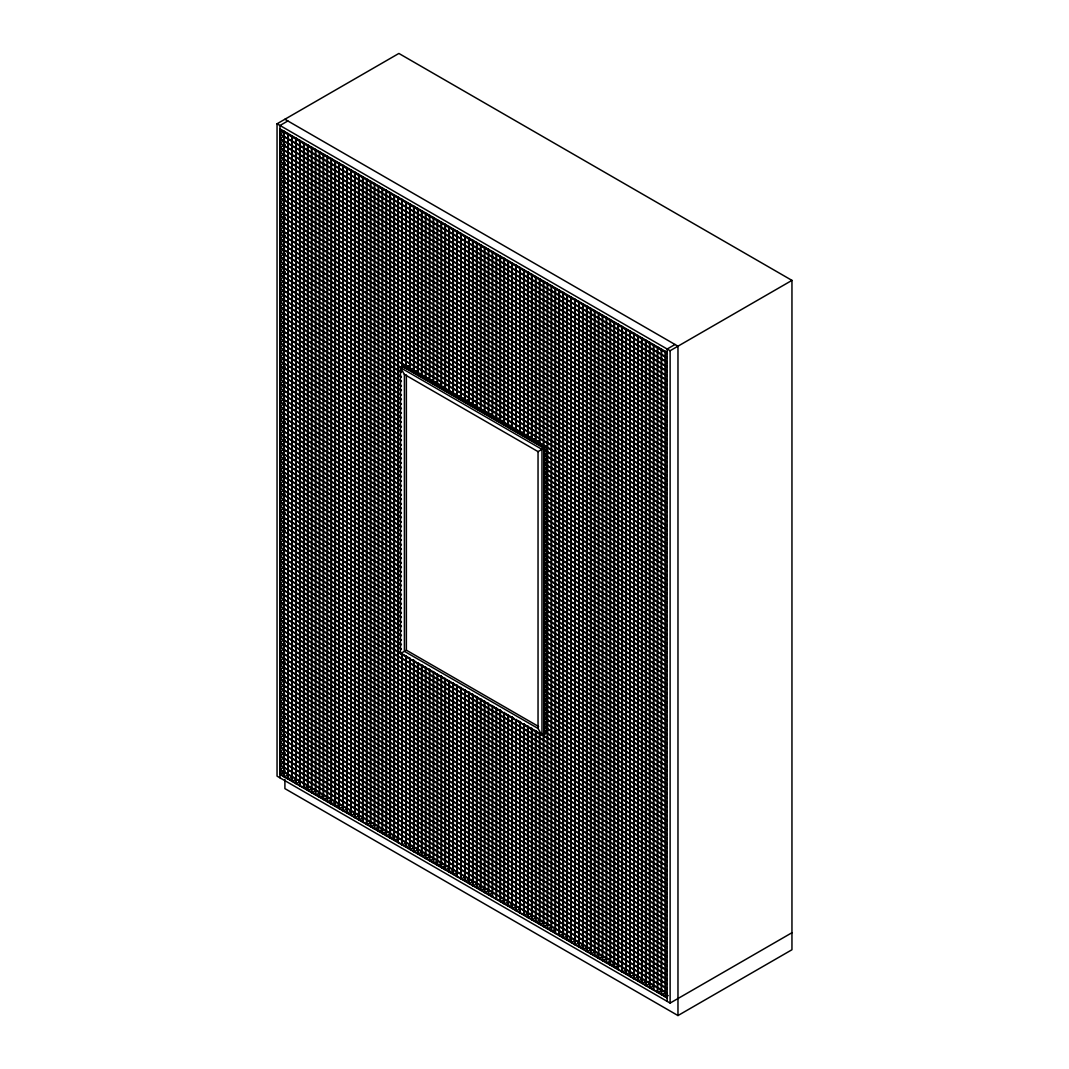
<?xml version="1.0" encoding="UTF-8"?>
<svg xmlns="http://www.w3.org/2000/svg" width="1069" height="1069" viewBox="0 0 1069 1069"><rect width="100%" height="100%" fill="white"/><g stroke="black" fill="none" stroke-linecap="round" stroke-linejoin="round"><path stroke-width="1.5" d="M791.955 932.729L670.116 1003.069L277.045 776.134L277.045 123.79L398.884 53.45L791.955 280.385L791.955 949.74L677.973 1015.55L284.902 788.615L284.902 779.328M287.855 120.957L279.998 125.501L279.998 777.831M283.926 131.741L279.998 134.013L667.163 357.54M283.926 136.284L279.998 138.542L667.163 362.084M283.926 140.814L279.998 143.086L667.163 366.614M285.236 144.596L279.998 147.629L667.163 371.157M283.926 149.901L279.998 152.159L667.163 375.7M283.926 154.43L279.998 156.702L667.163 380.23M283.926 158.974L279.998 161.245L667.163 384.773M285.236 162.755L279.998 165.775L667.163 389.316M283.926 168.047L279.998 170.318L667.163 393.846M283.926 172.59L279.998 174.862L667.163 398.39M283.926 177.133L279.998 179.392L667.163 402.933M285.236 180.915L279.998 183.935L667.163 407.463M283.926 186.206L279.998 188.478L667.163 412.006M283.926 190.75L279.998 193.008L667.163 416.549M283.926 195.28L279.998 197.551L667.163 421.079M285.236 199.061L279.998 202.094L667.163 425.622M283.926 204.366L279.998 206.624L667.163 430.166M283.926 208.896L279.998 211.168L667.163 434.695M283.926 213.439L279.998 215.711L667.163 439.239M285.236 217.221L279.998 220.241L667.163 443.782M283.926 222.512L279.998 224.784L667.163 448.312M283.926 227.056L279.998 229.327L667.163 452.855M283.926 231.599L279.998 233.857L667.163 457.398M285.236 235.38L279.998 238.4L667.163 461.928M282.617 241.42L279.998 242.944L667.163 466.472M283.926 245.215L279.998 247.473L667.163 471.015M283.926 249.745L279.998 252.017L667.163 475.545M285.236 253.527L279.998 256.56L667.163 480.088M282.617 259.58L279.998 261.09L667.163 484.631M283.926 263.362L279.998 265.633L667.163 489.161M283.926 267.905L279.998 270.176L667.163 493.704M285.236 271.686L279.998 274.706L667.163 498.248M282.617 277.74L279.998 279.25L667.163 502.777M283.926 281.521L279.998 283.793L667.163 507.321M283.926 286.064L279.998 288.323L667.163 511.864M283.926 290.594L279.998 292.866L667.163 516.394M282.617 295.886L279.998 297.409L401.383 367.482M283.926 299.681L279.998 301.939L401.383 372.025M283.926 304.211L279.998 306.482L401.383 376.569M283.926 308.754L279.998 311.026L401.383 381.098M282.617 314.045L279.998 315.555L401.383 385.642M283.926 317.827L279.998 320.099L401.383 390.185M283.926 322.37L279.998 324.642L401.383 394.715M283.926 326.9L279.998 329.172L401.383 399.258M282.617 332.205L279.998 333.715L401.383 403.801M283.926 335.987L279.998 338.258L401.383 408.331M283.926 340.517L279.998 342.788L401.383 412.875M283.926 345.06L279.998 347.331L401.383 417.418M282.617 350.351L279.998 351.875L401.383 421.948M283.926 354.133L279.998 356.405L401.383 426.491M283.926 358.676L279.998 360.948L401.383 431.034M283.926 363.219L279.998 365.491L401.383 435.564M285.236 367.001L279.998 370.021L401.383 440.107M283.926 372.293L279.998 374.564L401.383 444.651M283.926 376.836L279.998 379.107L401.383 449.18M283.926 381.366L279.998 383.637L401.383 453.724M285.236 385.161L279.998 388.181L401.383 458.267M283.926 390.452L279.998 392.724L401.383 462.797M283.926 394.982L279.998 397.254L401.383 467.34M283.926 399.525L279.998 401.797L401.383 471.883M285.236 403.307L279.998 406.34L401.383 476.413M283.926 408.599L279.998 410.87L401.383 480.956M283.926 413.142L279.998 415.413L401.383 485.5M283.926 417.685L279.998 419.957L401.383 490.03M285.236 421.467L279.998 424.487L401.383 494.573M283.926 426.758L279.998 429.03L401.383 499.116M283.926 431.301L279.998 433.573L401.383 503.646M405.151 364.93L400.474 367.642L400.474 653.587L541.97 735.285L546.66 732.572M283.926 435.831L279.998 438.103L401.383 508.189M404.403 367.642L407.262 365.986M408.398 366.012L405.779 367.522L405.779 201.52M408.786 366.239L406.167 367.749L406.167 201.747M285.236 439.626L279.998 442.646L401.383 512.732M412.714 368.511L410.095 370.021L410.095 204.019M283.926 444.918L279.998 447.189L401.383 517.262M416.656 370.783L414.024 372.293L414.024 206.29M283.926 449.448L279.998 451.719L401.383 521.806M283.926 453.991L279.998 456.263L401.383 526.349M285.236 457.773L279.998 460.806L401.383 530.879M428.442 377.584L425.823 379.107L425.823 213.092M283.926 463.064L279.998 465.336L401.383 535.422M432.37 379.856L429.751 381.366L429.751 215.363M283.926 467.607L279.998 469.879L401.383 539.965M435.911 381.9L433.292 383.41L433.292 217.408M436.299 382.127L433.68 383.637L433.68 217.635M283.926 472.151L279.998 474.422L401.383 544.495M439.84 384.172L437.221 385.682L437.221 219.679M440.228 384.399L437.609 385.909L437.609 219.907M285.236 475.932L279.998 478.952L401.383 549.038M443.769 386.443L441.15 387.953L441.15 221.938M444.169 386.671L441.55 388.181L441.55 222.165M283.926 481.224L279.998 483.495L401.383 553.582M283.926 485.767L279.998 488.039L401.383 558.112M283.926 490.297L279.998 492.568L401.383 562.655M285.236 494.092L279.998 497.112L401.383 567.198M459.884 395.744L457.265 397.254L457.265 231.251M283.926 499.383L279.998 501.655L401.383 571.728M463.812 398.015L461.193 399.525L461.193 233.523M283.926 503.913L279.998 506.185L401.383 576.271M467.353 400.06L464.734 401.57L464.734 235.554M467.754 400.287L465.122 401.797L465.122 235.781M283.926 508.456L279.998 510.728L401.383 580.814M471.683 402.545L469.064 404.069L469.064 238.053M285.236 512.238L279.998 515.271L401.383 585.344M475.611 404.817L472.992 406.34L472.992 240.325M282.617 518.291L279.998 519.801L401.383 589.888M283.926 522.073L279.998 524.344L401.383 594.431M283.926 526.616L279.998 528.888L401.383 598.961M285.236 530.398L279.998 533.418L401.383 603.504M491.339 413.903L488.707 415.413L488.707 249.398M282.617 536.451L279.998 537.961L401.383 608.047M495.268 416.162L492.649 417.685L492.649 251.669M283.926 540.233L279.998 542.504L401.383 612.577M498.795 418.206L496.176 419.729L496.176 253.714M499.196 418.433L496.577 419.957L496.577 253.941M283.926 544.762L279.998 547.034L401.383 617.12M502.737 420.478L500.105 421.988L500.105 255.985M503.125 420.705L500.506 422.215L500.506 256.213M283.926 549.306L279.998 551.577L401.383 621.664M282.617 554.597L279.998 556.121L401.383 626.193M510.982 425.248L508.363 426.758L508.363 260.756M283.926 558.379L279.998 560.65L401.383 630.737M283.926 562.922L279.998 565.194L401.383 635.28M283.926 567.465L279.998 569.737L401.383 639.81M522.781 432.05L520.162 433.56L520.162 267.557M675.033 344.485L667.163 349.028L667.163 1001.372M282.617 572.757L279.998 574.267L401.383 644.353M277.045 123.79L670.116 350.726L791.955 280.385M526.71 434.321L524.091 435.831L524.091 269.829M283.926 576.538L279.998 578.81L401.383 648.896M530.251 436.366L527.632 437.876L527.632 271.873M530.638 436.593L528.019 438.103L528.019 272.101M283.926 581.082L279.998 583.353L410.015 658.41M534.179 438.637L531.56 440.147L531.56 274.145M534.567 438.865L531.948 440.375L531.948 274.372M283.926 585.612L279.998 587.883L667.163 811.424M538.108 440.909L535.489 442.419L535.489 276.403M538.495 441.136L535.876 442.646L535.876 276.63M282.617 590.916L279.998 592.426L667.163 815.954M283.926 594.698L279.998 596.97L667.163 820.498M546.366 445.666L543.747 447.176L543.747 281.174M538.041 451.612L538.041 728.47L541.97 735.285L541.97 449.341L400.474 367.642L404.403 374.444L538.041 451.612L547.341 446.241M283.926 599.228L279.998 601.5L667.163 825.041M547.341 448.739L544.722 450.249L667.163 520.937M547.341 449.18L544.722 450.704L667.163 521.391M283.926 603.771L279.998 606.043L667.163 829.571M547.341 453.269L544.722 454.779L667.163 525.48M547.341 453.724L544.722 455.234L667.163 525.935M282.617 609.063L279.998 610.586L667.163 834.114M547.341 457.813L544.722 459.323L667.163 530.01M283.926 612.844L279.998 615.116L667.163 838.657M547.341 462.356L544.722 463.866L667.163 534.553M283.926 617.388L279.998 619.659L667.163 843.187M547.341 466.886L544.722 468.396L667.163 539.097M547.341 467.34L544.722 468.85L667.163 539.551M283.926 621.931L279.998 624.202L667.163 847.73M547.341 471.429L544.722 472.939L667.163 543.627M547.341 471.883L544.722 473.393L667.163 544.081M282.617 627.222L279.998 628.732L667.163 852.274M547.341 475.972L544.722 477.482L667.163 548.17M283.926 631.004L279.998 633.276L667.163 856.803M547.341 480.502L544.722 482.012L667.163 552.713M283.926 635.547L279.998 637.819L667.163 861.347M547.341 485.045L544.722 486.555L667.163 557.243M547.341 485.5L544.722 487.01L667.163 557.697M283.926 640.077L279.998 642.349L667.163 865.89M547.341 489.589L544.722 491.099L667.163 561.786M547.341 490.03L544.722 491.553L667.163 562.241M285.236 643.859L279.998 646.892L667.163 870.42M547.341 494.119L544.722 495.628L667.163 566.329M283.926 649.164L279.998 651.435L667.163 874.963M547.341 498.662L544.722 500.172L667.163 570.859M283.926 653.693L279.998 655.965L667.163 879.506M547.341 503.205L544.722 504.715L667.163 575.403M547.341 503.646L544.722 505.169L667.163 575.857M283.926 658.237L279.998 660.508L667.163 884.036M547.341 507.735L544.722 509.245L667.163 579.946M547.341 508.189L544.722 509.699L667.163 580.4M285.236 662.018L279.998 665.052L667.163 888.58M547.341 512.278L544.722 513.788L667.163 584.476M283.926 667.31L279.998 669.582L667.163 893.123M547.341 516.821L544.722 518.331L667.163 589.019M283.926 671.853L279.998 674.125L667.163 897.653M547.341 521.351L544.722 522.861L667.163 593.562M547.341 521.806L544.722 523.316L667.163 594.017M283.926 676.396L279.998 678.668L667.163 902.196M547.341 525.895L544.722 527.405L667.163 598.092M547.341 526.349L544.722 527.859L667.163 598.546M285.236 680.178L279.998 683.198L667.163 906.739M547.341 530.424L544.722 531.948L667.163 602.635M283.926 685.47L279.998 687.741L667.163 911.269M547.341 534.968L544.722 536.478L667.163 607.179M283.926 690.013L279.998 692.284L667.163 915.812M547.341 539.511L544.722 541.021L667.163 611.709M547.341 539.965L544.722 541.475L667.163 612.163M283.926 694.543L279.998 696.814L667.163 920.356M547.341 544.041L544.722 545.564L667.163 616.252M547.341 544.495L544.722 546.018L667.163 616.706M285.236 698.324L279.998 701.358L667.163 924.885M547.341 548.584L544.722 550.094L667.163 620.795M283.926 703.629L279.998 705.901L667.163 929.429M547.341 553.127L544.722 554.637L667.163 625.325M283.926 708.159L279.998 710.431L667.163 933.972M547.341 557.657L544.722 559.181L667.163 629.868M547.341 558.112L544.722 559.635L667.163 630.322M283.926 712.702L279.998 714.974L667.163 938.502M547.341 562.2L544.722 563.71L667.163 634.411M547.341 562.655L544.722 564.165L667.163 634.866M285.236 716.484L279.998 719.517L667.163 943.045M547.341 566.744L544.722 568.254L667.163 638.941M400.474 653.587L406.367 650.179L406.367 374.978M283.926 721.775L279.998 724.047L667.163 947.588M547.341 571.274L544.722 572.797L667.163 643.485M283.926 726.319L279.998 728.59L667.163 952.118M547.341 575.817L544.722 577.327L667.163 648.028M547.341 576.271L544.722 577.781L667.163 648.482M283.926 730.862L279.998 733.134L667.163 956.661M547.341 580.36L544.722 581.87L667.163 652.558M547.341 580.814L544.722 582.324L667.163 653.012M285.236 734.644L279.998 737.663L667.163 961.205M547.341 584.89L544.722 586.413L667.163 657.101M283.926 739.935L279.998 742.207L667.163 965.735M547.341 589.433L544.722 590.943L667.163 661.644M283.926 744.478L279.998 746.75L667.163 970.278M547.341 593.976L544.722 595.486L667.163 666.174M547.341 594.431L544.722 595.941L667.163 666.628M283.926 749.008L279.998 751.28L667.163 974.821M547.341 598.506L544.722 600.03L667.163 670.717M547.341 598.961L544.722 600.484L667.163 671.172M285.236 752.79L279.998 755.823L667.163 979.351M547.341 603.05L544.722 604.56L667.163 675.261M283.926 758.095L279.998 760.366L667.163 983.894M547.341 607.593L544.722 609.103L667.163 679.79M283.926 762.625L279.998 764.896L667.163 988.424M547.341 612.123L544.722 613.646L667.163 684.334M283.926 767.168L279.998 769.439L667.163 992.967M547.341 616.666L544.722 618.176L667.163 688.877M547.341 617.12L544.722 618.63L667.163 689.331M285.236 770.949L279.998 773.983L667.163 997.511M284.314 772.393L280.385 774.651L280.385 129.122M547.341 621.209L544.722 622.719L667.163 693.407M547.341 621.664L544.722 623.174L667.163 693.861M288.242 774.651L284.314 776.922L284.314 131.393M547.341 625.739L544.722 627.262L667.163 697.95M289.552 778.446L292.184 776.922M547.341 630.282L544.722 631.792L667.163 702.493M293.494 780.704L296.113 779.194M547.341 634.826L544.722 636.336L667.163 707.023M547.341 635.28L544.722 636.79L667.163 707.478M297.423 782.976L300.042 781.466M547.341 639.356L544.722 640.879L667.163 711.566M547.341 639.81L544.722 641.333L667.163 712.021M547.341 643.899L544.722 645.409L667.163 716.11M307.899 786.009L303.97 788.267L303.97 142.738M547.341 648.442L544.722 649.952L667.163 720.64M311.827 788.267L307.899 790.539L307.899 145.01M547.341 652.972L544.722 654.495L667.163 725.183M547.341 653.426L544.722 654.95L667.163 725.637M315.769 790.539L311.827 792.81L311.827 147.281M547.341 657.515L544.722 659.025L667.163 729.726M547.341 657.969L544.722 659.479L667.163 730.18M319.698 792.81L315.769 795.082L315.769 149.553M547.341 662.058L544.722 663.568L667.163 734.256M321.007 796.592L323.626 795.082M547.341 666.588L544.722 668.112L667.163 738.799M324.936 798.864L327.555 797.354M547.341 671.132L544.722 672.642L667.163 743.343M547.341 671.586L544.722 673.096L667.163 743.797M331.484 799.625L327.555 801.884L327.555 156.355M547.341 675.675L544.722 677.185L667.163 747.872M547.341 676.129L544.722 677.639L667.163 748.327M335.412 801.884L331.484 804.155L331.484 158.626M547.341 680.205L544.722 681.728L667.163 752.416M338.031 804.917L335.412 806.427L335.412 160.898M547.341 684.748L544.722 686.258L667.163 756.959M341.973 807.189L339.341 808.698L339.341 163.169M547.341 689.291L544.722 690.801L667.163 761.489M547.341 689.746L544.722 691.255L667.163 761.943M347.211 808.698L343.283 810.97L343.283 165.441M547.341 693.821L544.722 695.344L667.163 766.032M547.341 694.275L544.722 695.799L667.163 766.486M351.14 810.97L347.211 813.242L347.211 167.713M547.341 698.364L544.722 699.874L667.163 770.575M352.449 814.752L355.068 813.242M547.341 702.908L544.722 704.418L667.163 775.105M356.378 817.023L358.997 815.5M547.341 707.437L544.722 708.961L667.163 779.648M547.341 707.892L544.722 709.415L667.163 780.103M360.306 819.282L362.925 817.772M547.341 711.981L544.722 713.491L667.163 784.192M547.341 712.435L544.722 713.945L667.163 784.646M547.341 716.524L544.722 718.034L667.163 788.722M370.796 822.315L366.867 824.587L366.867 179.058M547.341 721.054L544.722 722.577L667.163 793.265M374.725 824.587L370.796 826.858L370.796 181.329M547.341 725.597L544.722 727.107L667.163 797.808M547.341 726.051L544.722 727.561L667.163 798.262M377.344 827.606L374.725 829.116L374.725 183.587M547.341 730.14L544.722 731.65L667.163 802.338M547.341 730.595L544.722 732.105L667.163 802.792M547.341 732.639L544.722 734.149L544.722 447.751L402.826 365.825M382.582 829.116L378.653 831.388L378.653 185.859M386.51 831.388L382.582 833.66L382.582 188.131M387.82 835.17L390.439 833.66M394.381 835.931L390.439 838.203L390.439 192.674M395.69 839.713L398.309 838.203M406.167 842.733L402.238 845.004L402.238 653.186M410.095 845.004L406.167 847.276L406.167 655.818M414.024 847.276L410.095 849.548L410.095 659.747M417.966 849.548L414.024 851.819L414.024 660.361M419.275 853.329L421.894 851.819M423.204 855.601L425.823 854.091M429.751 856.349L425.823 858.621L425.823 667.163M432.37 859.382L429.751 860.892L429.751 669.435M436.299 861.654L433.68 863.164L433.68 671.706M441.55 863.164L437.609 865.436L437.609 673.978M445.479 865.436L441.55 867.707L441.55 676.236M449.408 867.707L445.479 869.966L445.479 680.178M450.717 871.489L453.336 869.966M454.646 873.747L457.265 872.237M465.122 876.78L461.193 879.052L461.193 687.594M469.064 879.052L465.122 881.324L465.122 689.852M472.992 881.324L469.064 883.582L469.064 692.124M475.611 884.344L472.992 885.854L472.992 694.396M480.85 885.854L476.921 888.125L476.921 696.667M482.159 889.635L484.778 888.125M487.397 891.145L484.778 892.668L484.778 701.197M492.649 892.668L488.707 894.927L488.707 703.469M504.434 899.47L500.506 901.742L500.506 710.284M508.363 901.742L504.434 904.013L504.434 712.555M512.292 904.013L508.363 906.285L508.363 716.484M513.601 907.795L516.233 906.285M517.543 910.066L520.162 908.543M528.019 913.086L524.091 915.358L524.091 723.9M530.638 916.12L528.019 917.63L528.019 726.172M534.567 918.378L531.948 919.901L531.948 728.43M539.805 919.901L535.876 922.159L535.876 730.702M543.747 922.159L539.805 924.431L539.805 732.973M545.056 925.954L547.675 924.431M548.985 928.213L551.604 926.703M552.914 930.484L555.533 928.974M563.39 933.518L559.461 935.776L559.461 290.247M567.332 935.776L563.39 938.047L563.39 292.518M571.26 938.047L567.332 940.319L567.332 294.79M575.189 940.319L571.26 942.591L571.26 297.062M576.498 944.101L579.117 942.591M580.427 946.372L583.046 944.862M586.975 947.134L583.046 949.392L583.046 303.863M590.916 949.392L586.975 951.664L586.975 306.135M593.536 952.426L590.916 953.936L590.916 308.406M597.464 954.697L594.845 956.207L594.845 310.678M602.702 956.207L598.774 958.479L598.774 312.95M606.631 958.479L602.702 960.75L602.702 315.208M607.94 962.26L610.559 960.75M611.869 964.532L614.488 963.009M615.811 966.79L618.43 965.28M626.287 969.824L622.358 972.095L622.358 326.566M630.216 972.095L626.287 974.367L626.287 328.824M632.835 975.115L630.216 976.625L630.216 331.096M638.073 976.625L634.144 978.897L634.144 333.368M642.015 978.897L638.073 981.168L638.073 335.639M643.324 982.678L645.943 981.168M649.872 983.44L645.943 985.712L645.943 340.183M651.181 987.221L653.8 985.712M661.658 990.241L657.729 992.513L657.729 346.984M665.599 992.513L661.658 994.785L661.658 349.256M668.219 995.546L665.599 997.056L665.599 351.527M284.902 119.26L677.973 346.196L677.973 1015.55M279.998 128.895L667.163 352.436M279.998 129.469L667.163 352.997M279.998 129.924L667.163 353.451M279.998 134.467L667.163 357.995M279.998 138.997L667.163 362.538M279.998 143.54L667.163 367.068M279.998 148.083L667.163 371.611M279.998 152.613L667.163 376.154M279.998 157.156L667.163 380.684M279.998 161.7L667.163 385.228M279.998 166.23L667.163 389.771M279.998 170.773L667.163 394.301M279.998 175.316L667.163 398.844M279.998 179.846L667.163 403.387M279.998 184.389L667.163 407.917M279.998 188.932L667.163 412.46M279.998 193.462L667.163 417.004M279.998 198.006L667.163 421.533M279.998 202.549L667.163 426.077M279.998 207.079L667.163 430.62M279.998 211.622L667.163 435.15M279.998 216.165L667.163 439.693M279.998 220.695L667.163 444.236M279.998 225.238L667.163 448.766M279.998 229.782L667.163 453.309M279.998 234.311L667.163 457.853M279.998 238.855L667.163 462.383M279.998 243.398L667.163 466.926M279.998 247.928L667.163 471.469M279.998 252.471L667.163 475.999M279.998 257.014L667.163 480.542M279.998 261.544L667.163 485.085M279.998 266.087L667.163 489.615M279.998 270.631L667.163 494.159M279.998 275.161L667.163 498.702M279.998 279.704L667.163 503.232M279.998 284.247L667.163 507.775M279.998 288.777L667.163 512.318M279.998 293.32L667.163 516.848M403.227 366.507L544.335 447.978L544.335 733.468M402.438 366.507L543.934 448.205L543.934 734.149M279.998 297.863L401.383 367.936M279.998 302.393L401.383 372.48M279.998 306.937L401.383 377.023M544.722 459.777L667.163 530.465M279.998 311.48L401.383 381.553M544.722 464.32L667.163 535.008M279.998 316.01L401.383 386.096M279.998 320.553L401.383 390.639M279.998 325.096L401.383 395.169M544.722 477.937L667.163 548.624M279.998 329.626L401.383 399.712M544.722 482.466L667.163 553.167M279.998 334.169L401.383 404.256M279.998 338.713L401.383 408.786M279.998 343.243L401.383 413.329M544.722 496.083L667.163 566.784M279.998 347.786L401.383 417.872M544.722 500.626L667.163 571.314M279.998 352.329L401.383 422.402M279.998 356.859L401.383 426.945M279.998 361.402L401.383 431.488M544.722 514.242L667.163 584.93M279.998 365.945L401.383 436.018M544.722 518.786L667.163 589.473M279.998 370.475L401.383 440.562M279.998 375.019L401.383 445.105M279.998 379.562L401.383 449.635M544.722 532.402L667.163 603.09M279.998 384.092L401.383 454.178M544.722 536.932L667.163 607.633M279.998 388.635L401.383 458.721M279.998 393.178L401.383 463.251M279.998 397.708L401.383 467.794M544.722 550.548L667.163 621.249M279.998 402.251L401.383 472.338M544.722 555.092L667.163 625.779M279.998 406.795L401.383 476.868M279.998 411.324L401.383 481.411M279.998 415.868L401.383 485.954M544.722 568.708L667.163 639.396M279.998 420.411L401.383 490.484M544.722 573.251L667.163 643.939M279.998 424.941L401.383 495.027M279.998 429.484L401.383 499.57M279.998 434.027L401.383 504.1M544.722 586.868L667.163 657.555M279.998 438.557L401.383 508.644M544.722 591.398L667.163 662.099M279.998 443.101L401.383 513.187M279.998 447.644L401.383 517.717M279.998 452.174L401.383 522.26M544.722 605.014L667.163 675.715M279.998 456.717L401.383 526.803M544.722 609.557L667.163 680.245M279.998 461.26L401.383 531.333M544.722 614.1L667.163 684.788M279.998 465.79L401.383 535.876M279.998 470.333L401.383 540.42M279.998 474.877L401.383 544.949M544.722 627.717L667.163 698.404M279.998 479.406L401.383 549.493M544.722 632.247L667.163 702.948M279.998 483.95L401.383 554.036M279.998 488.493L401.383 558.566M279.998 493.023L401.383 563.109M544.722 645.863L667.163 716.564M279.998 497.566L401.383 567.652M544.722 650.406L667.163 721.094M279.998 502.109L401.383 572.182M279.998 506.639L401.383 576.726M279.998 511.182L401.383 581.269M544.722 664.023L667.163 734.71M279.998 515.726L401.383 585.799M544.722 668.566L667.163 739.254M279.998 520.256L401.383 590.342M279.998 524.799L401.383 594.885M279.998 529.342L401.383 599.415M544.722 682.182L667.163 752.87M279.998 533.872L401.383 603.958M544.722 686.712L667.163 757.413M279.998 538.415L401.383 608.502M279.998 542.958L401.383 613.031M279.998 547.488L401.383 617.575M544.722 700.329L667.163 771.03M279.998 552.032L401.383 622.118M544.722 704.872L667.163 775.559M279.998 556.575L401.383 626.648M279.998 561.105L401.383 631.191M279.998 565.648L401.383 635.734M544.722 718.488L667.163 789.176M279.998 570.191L401.383 640.264M544.722 723.032L667.163 793.719M279.998 574.721L401.383 644.807M406.367 650.179L538.576 726.506M279.998 579.264L401.383 649.351M538.041 728.47L404.403 651.315L404.403 374.444M412.901 660.081L415.788 661.751M418.687 663.421L436.018 673.43M438.905 675.1L488.025 703.455M490.912 705.126L501.027 710.965M503.913 712.635L514.029 718.462M516.915 720.132L521.258 722.644M524.144 724.301L667.163 806.881M279.998 583.808L667.163 807.336M279.998 588.338L667.163 811.879M279.998 592.881L667.163 816.409M279.998 597.424L667.163 820.952M279.998 601.954L667.163 825.495M279.998 606.497L667.163 830.025M279.998 611.04L667.163 834.568M279.998 615.57L667.163 839.112M279.998 620.114L667.163 843.641M279.998 624.657L667.163 848.185M279.998 629.187L667.163 852.728M279.998 633.73L667.163 857.258M279.998 638.273L667.163 861.801M279.998 642.803L667.163 866.331M279.998 647.346L667.163 870.874M279.998 651.89L667.163 875.417M279.998 656.419L667.163 879.947M279.998 660.963L667.163 884.491M279.998 665.506L667.163 889.034M279.998 670.036L667.163 893.564M279.998 674.579L667.163 898.107M279.998 679.122L667.163 902.65M279.998 683.652L667.163 907.18M279.998 688.195L667.163 911.723M279.998 692.739L667.163 916.267M279.998 697.269L667.163 920.797M279.998 701.812L667.163 925.34M279.998 706.355L667.163 929.883M279.998 710.885L667.163 934.413M279.998 715.428L667.163 938.956M279.998 719.971L667.163 943.499M279.998 724.501L667.163 948.029M279.998 729.045L667.163 952.573M279.998 733.588L667.163 957.116M279.998 738.118L667.163 961.646M279.998 742.661L667.163 966.189M279.998 747.204L667.163 970.732M279.998 751.734L667.163 975.262M279.998 756.277L667.163 979.805M279.998 760.821L667.163 984.349M279.998 765.351L667.163 988.878M279.998 769.894L667.163 993.422M279.998 774.437L667.163 997.965M670.116 350.726L670.116 1003.069M665.199 351.3L665.199 996.829M661.27 349.028L661.27 994.558M657.341 346.757L657.341 992.286M653.8 344.712L653.8 990.241M653.413 344.485L653.413 990.014M649.872 342.441L649.872 987.983M649.471 342.214L649.471 987.756M645.542 339.955L645.542 985.484M642.015 337.911L642.015 983.44M641.614 337.684L641.614 983.213M637.685 335.412L637.685 980.941M633.757 333.14L633.757 978.669M629.828 330.869L629.828 976.398M625.899 328.597L625.899 974.14M621.958 326.339L621.958 971.868M618.43 324.295L618.43 969.824M618.029 324.067L618.029 969.596M614.488 322.023L614.488 967.552M614.1 321.796L614.1 967.325M610.559 319.751L610.559 965.28M610.172 319.524L610.172 965.053M606.631 317.48L606.631 963.009M606.243 317.252L606.243 962.781M602.315 314.994L602.315 960.523M598.373 312.723L598.373 958.252M594.444 310.451L594.444 955.98M590.516 308.179L590.516 953.708M586.587 305.908L586.587 951.437M582.658 303.636L582.658 949.165M579.117 301.605L579.117 947.134M578.73 301.378L578.73 946.907M575.189 299.333L575.189 944.862M574.788 299.106L574.788 944.635M570.859 296.835L570.859 942.364M566.931 294.563L566.931 940.092M563.002 292.291L563.002 937.82M559.074 290.02L559.074 935.549M555.533 287.989L555.533 933.518M555.145 287.761L555.145 933.29M551.604 285.717L551.604 931.246M551.216 285.49L551.216 931.019M547.675 283.445L547.675 928.974M547.275 283.218L547.275 928.747M543.747 733.575L543.747 926.703M543.346 280.947L543.346 446.949M543.346 733.347L543.346 926.476M539.805 278.902L539.805 444.918M539.417 278.675L539.417 444.691M539.417 732.746L539.417 924.204M535.489 730.474L535.489 921.932M531.56 728.203L531.56 919.674M527.632 725.945L527.632 917.402M523.69 269.602L523.69 435.604M523.69 723.673L523.69 915.131M520.162 721.628L520.162 913.086M519.761 267.33L519.761 433.346M519.761 721.401L519.761 912.859M516.233 265.286L516.233 431.301M516.233 719.357L516.233 910.815M515.833 265.059L515.833 431.074M515.833 720.8L515.833 910.588M512.292 263.014L512.292 429.03M512.292 717.085L512.292 908.543M511.904 262.787L511.904 428.803M511.904 716.858L511.904 908.316M507.975 260.529L507.975 426.531M507.975 714.586L507.975 906.058M504.434 258.484L504.434 424.487M504.047 258.257L504.047 424.259M504.047 712.328L504.047 903.786M500.105 710.057L500.105 901.514M496.577 708.012L496.577 899.47M496.176 707.785L496.176 899.243M492.649 705.74L492.649 897.198M492.248 251.442L492.248 417.458M492.248 705.513L492.248 896.971M488.319 249.171L488.319 415.186M488.319 703.242L488.319 894.713M484.778 247.139L484.778 413.142M484.391 246.912L484.391 412.915M484.391 700.983L484.391 892.441M480.85 244.868L480.85 410.87M480.85 698.939L480.85 890.397M480.462 244.641L480.462 410.643M480.462 698.712L480.462 890.17M476.921 242.596L476.921 408.599M476.533 242.369L476.533 408.371M476.533 696.44L476.533 887.898M472.592 240.097L472.592 406.113M472.592 694.169L472.592 885.626M468.663 237.826L468.663 403.841M468.663 691.897L468.663 883.355M464.734 689.625L464.734 881.097M460.806 233.296L460.806 399.298M460.806 687.367L460.806 878.825M457.265 685.323L457.265 876.78M456.877 231.024L456.877 397.027M456.877 685.095L456.877 876.553M453.336 228.98L453.336 394.982M453.336 683.051L453.336 874.509M452.949 228.753L452.949 394.755M452.949 682.824L452.949 874.282M449.408 226.708L449.408 392.724M449.408 680.779L449.408 872.237M449.007 226.481L449.007 392.497M449.007 680.552L449.007 872.01M445.479 224.437L445.479 390.452M445.078 224.209L445.078 390.225M445.078 678.28L445.078 869.738M441.15 676.009L441.15 867.48M437.221 673.751L437.221 865.209M433.292 671.479L433.292 862.937M429.364 215.136L429.364 381.139M429.364 669.207L429.364 860.665M425.422 212.865L425.422 378.88M425.422 666.936L425.422 858.394M421.894 210.82L421.894 376.836M421.894 664.891L421.894 856.349M421.493 210.593L421.493 376.609M421.493 664.664L421.493 856.122M417.966 208.549L417.966 374.564M417.966 662.62L417.966 854.091M417.565 208.321L417.565 374.337M417.565 664.063L417.565 853.864M413.636 206.063L413.636 372.065M413.636 660.134L413.636 851.592M409.708 203.791L409.708 369.794M409.708 657.863L409.708 849.321M405.779 655.591L405.779 847.049M402.238 199.475L402.238 367.95M401.85 199.248L401.85 367.723M401.85 652.959L401.85 844.777M398.309 197.204L398.309 842.733M397.909 196.977L397.909 842.506M394.381 194.932L394.381 840.475M393.98 194.718L393.98 840.247M390.051 192.447L390.051 837.976M386.51 190.402L386.51 835.931M386.123 190.175L386.123 835.704M382.194 187.903L382.194 833.432M378.266 185.632L378.266 831.161M374.324 183.36L374.324 828.889M370.395 181.102L370.395 826.631M366.467 178.83L366.467 824.359M362.925 176.786L362.925 822.315M362.538 176.559L362.538 822.088M358.997 174.514L358.997 820.043M358.609 174.287L358.609 819.816M355.068 172.243L355.068 817.772M354.681 172.015L354.681 817.544M351.14 169.971L351.14 815.5M350.752 169.744L350.752 815.273M346.81 167.486L346.81 813.015M342.882 165.214L342.882 810.743M338.953 162.942L338.953 808.471M335.025 160.671L335.025 806.2M331.096 158.399L331.096 803.928M327.167 156.127L327.167 801.656M323.626 154.096L323.626 799.625M323.226 153.869L323.226 799.398M319.698 151.825L319.698 797.354M319.297 151.598L319.297 797.127M315.368 149.326L315.368 794.855M311.44 147.054L311.44 792.583M307.511 144.783L307.511 790.312M303.583 142.511L303.583 788.04M300.042 140.48L300.042 786.009M299.641 140.253L299.641 785.782M296.113 138.208L296.113 783.737M295.712 137.981L295.712 783.51M292.184 135.937L292.184 781.466M291.784 135.71L291.784 781.239M288.242 133.665L288.242 779.194M287.855 133.438L287.855 778.967M283.926 131.166L283.926 776.695"/></g></svg>
